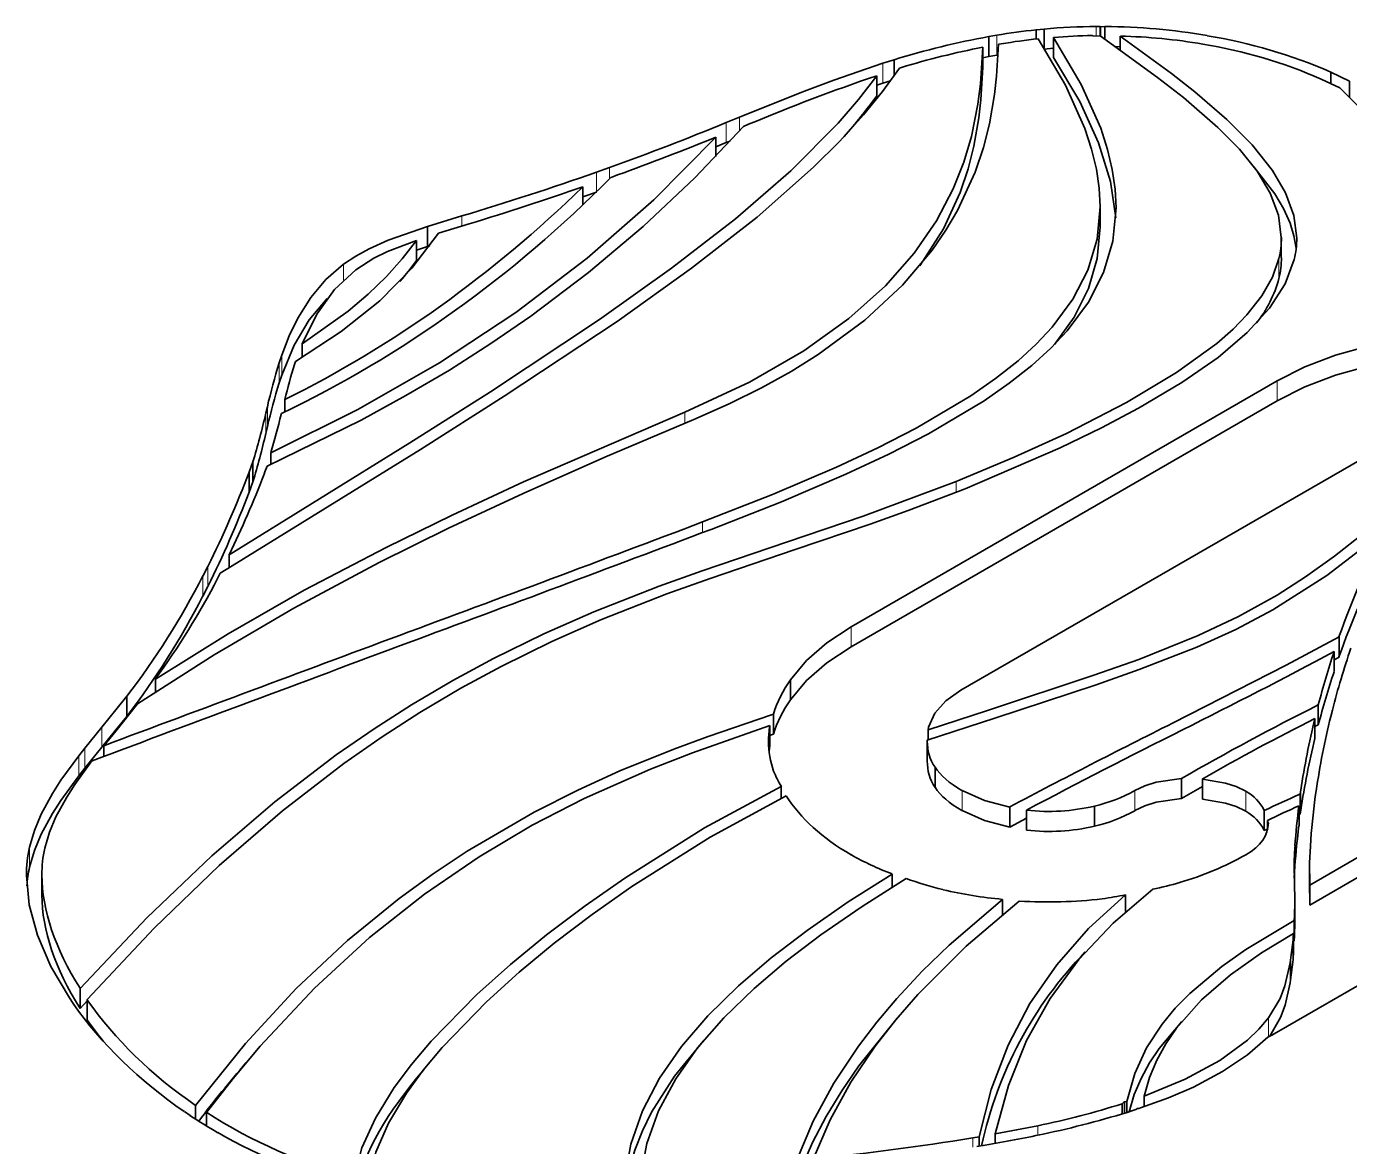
# Model space of a CAD drawing. Extents: x 317 to 941, y 143 to 776.
# Drawn here: x 758.74 to 774.9, y 745.17 to 758.86 of the extents above; entities that cross this region are included whole.
import ezdxf

# ---------------------------------------------------------------- set-up
doc = ezdxf.new("R2010")
doc.units = 0

msp = doc.modelspace()

# ---------------------------------------------------------------- linework, layer by layer
at = {"color": 7, "lineweight": 35, "ltscale": 0.002431}
for p, q in [((770.594, 758.754), (770.498, 758.738)), ((770.594, 758.509), (770.498, 758.493))]:
    msp.add_line(p, q, dxfattribs=at)
at = {"color": 7, "lineweight": 35, "ltscale": 0.006123}
for p, q in [((770.498, 758.738), (770.498, 758.493)), ((771.288, 758.726), (771.288, 758.481)), ((770.424, 758.607), (770.424, 758.362)), ((769.126, 758.258), (769.126, 758.013)), ((771.856, 756.658), (771.856, 756.413)), ((763.636, 756.417), (763.636, 756.172)), ((763.502, 756.247), (763.502, 756.002)), ((774.07, 756.28), (774.07, 756.035)), ((761.503, 753.542), (761.503, 753.297)), ((761.457, 753.414), (761.457, 753.169)), ((774.775, 751.4), (774.775, 751.155)), ((774.715, 751.221), (774.715, 750.976)), ((774.522, 750.57), (774.522, 750.325)), ((767.821, 750.316), (767.821, 750.071)), ((769.744, 750.128), (769.744, 749.883)), ((773.105, 749.664), (773.105, 749.419)), ((771.786, 749.333), (771.786, 749.088)), ((774.286, 749.335), (774.286, 749.09)), ((774.301, 749.481), (774.301, 749.236)), ((770.753, 749.322), (770.753, 749.077)), ((770.958, 749.284), (770.958, 749.04)), ((773.862, 749.278), (773.862, 749.034)), ((774.414, 748.606), (774.414, 748.361)), ((758.926, 748.491), (758.926, 748.246)), ((774.417, 748.38), (774.417, 748.136)), ((774.418, 748.368), (774.418, 748.123)), ((774.233, 748.163), (774.233, 747.918)), ((774.228, 747.933), (774.228, 747.688)), ((774.216, 747.733), (774.216, 747.488)), ((774.219, 747.775), (774.219, 747.53)), ((759.392, 747.106), (759.392, 746.861)), ((759.477, 746.969), (759.477, 746.724))]:
    msp.add_line(p, q, dxfattribs=at)
at = {"color": 7, "lineweight": 13, "ltscale": 0.006123}
for p, q in [((770.594, 758.754), (770.594, 758.509)), ((767.288, 757.686), (767.288, 757.441)), ((765.7, 757.08), (765.7, 756.835)), ((774.04, 756.027), (774.04, 755.782)), ((761.857, 754.843), (761.857, 754.598)), ((761.826, 754.751), (761.826, 754.506)), ((774.02, 754.532), (774.02, 754.287)), ((761.661, 754.133), (761.661, 753.888)), ((760.952, 752.263), (760.952, 752.018)), ((760.892, 752.145), (760.892, 751.9)), ((759.658, 750.297), (759.658, 750.052)), ((759.378, 749.947), (759.378, 749.702)), ((770.169, 749.523), (770.169, 749.278)), ((772.28, 749.523), (772.28, 749.278)), ((773.637, 749.515), (773.637, 749.27)), ((774.308, 749.529), (774.308, 749.284)), ((774.237, 748.849), (774.237, 748.604)), ((758.774, 748.832), (758.774, 748.587)), ((774.23, 747.989), (774.23, 747.744)), ((774.178, 747.418), (774.178, 747.173)), ((774.187, 747.483), (774.187, 747.239)), ((759.484, 746.959), (759.484, 746.714))]:
    msp.add_line(p, q, dxfattribs=at)
at = {"color": 7, "lineweight": 35, "ltscale": 0.002445}
msp.add_line((771.171, 758.829), (771.074, 758.819), dxfattribs=at)
at = {"color": 7, "lineweight": 35, "ltscale": 0.002766}
msp.add_line((771.074, 758.819), (771.074, 758.709), dxfattribs=at)
at = {"color": 7, "lineweight": 35, "ltscale": 0.005756}
msp.add_line((771.171, 758.829), (771.171, 758.598), dxfattribs=at)
at = {"color": 7, "lineweight": 35, "ltscale": 0.000335294}
msp.add_line((771.762, 758.751), (771.772, 758.743), dxfattribs=at)
at = {"color": 7, "lineweight": 35, "ltscale": 0.002064}
msp.add_line((771.772, 758.743), (771.855, 758.748), dxfattribs=at)
at = {"color": 7, "lineweight": 35, "ltscale": 0.001236}
msp.add_line((771.858, 758.861), (771.808, 758.86), dxfattribs=at)
at = {"color": 7, "lineweight": 13, "ltscale": 0.002884}
msp.add_line((771.808, 758.86), (771.808, 758.745), dxfattribs=at)
at = {"color": 7, "lineweight": 35, "ltscale": 0.000126795}
msp.add_line((771.862, 758.857), (771.858, 758.861), dxfattribs=at)
at = {"color": 7, "lineweight": 35, "ltscale": 0.002867}
msp.add_line((771.858, 758.861), (771.858, 758.746), dxfattribs=at)
at = {"color": 7, "lineweight": 35, "ltscale": 0.001312}
msp.add_line((771.914, 758.861), (771.862, 758.857), dxfattribs=at)
at = {"color": 7, "lineweight": 35, "ltscale": 0.002858}
msp.add_line((771.862, 758.857), (771.862, 758.743), dxfattribs=at)
at = {"color": 7, "lineweight": 35, "ltscale": 0.00387}
msp.add_line((771.914, 758.861), (771.914, 758.706), dxfattribs=at)
at = {"color": 7, "lineweight": 35, "ltscale": 0.004285}
msp.add_line((772.102, 758.744), (772.102, 758.572), dxfattribs=at)
at = {"color": 7, "lineweight": 35, "ltscale": 0.000809253}
msp.add_line((770.615, 758.644), (770.647, 758.65), dxfattribs=at)
at = {"color": 7, "lineweight": 35, "ltscale": 0.002929}
msp.add_line((771.288, 758.594), (771.171, 758.584), dxfattribs=at)
at = {"color": 7, "lineweight": 35, "ltscale": 0.001481}
msp.add_line((772.103, 758.612), (772.044, 758.614), dxfattribs=at)
at = {"color": 7, "lineweight": 35, "ltscale": 0.00362}
msp.add_line((769.339, 758.455), (769.201, 758.411), dxfattribs=at)
at = {"color": 7, "lineweight": 13, "ltscale": 0.006125}
for p, q in [((769.201, 758.411), (769.201, 758.166)), ((761.68, 754.213), (761.68, 753.968)), ((768.812, 751.525), (768.812, 751.28)), ((759.45, 750.04), (759.45, 749.795))]:
    msp.add_line(p, q, dxfattribs=at)
at = {"color": 7, "lineweight": 35, "ltscale": 0.004947}
msp.add_line((769.339, 758.455), (769.339, 758.257), dxfattribs=at)
at = {"color": 7, "lineweight": 35, "ltscale": 0.001861}
msp.add_line((770.498, 758.493), (770.424, 758.479), dxfattribs=at)
at = {"color": 7, "lineweight": 35, "ltscale": 0.000361981}
msp.add_line((770.608, 758.511), (770.594, 758.509), dxfattribs=at)
at = {"color": 7, "lineweight": 35, "ltscale": 0.000607146}
msp.add_line((769.405, 758.352), (769.428, 758.359), dxfattribs=at)
at = {"color": 7, "lineweight": 35, "ltscale": 0.006352}
msp.add_line((774.903, 758.193), (774.674, 758.302), dxfattribs=at)
at = {"color": 7, "lineweight": 35, "ltscale": 0.003513}
msp.add_line((774.674, 758.302), (774.674, 758.162), dxfattribs=at)
at = {"color": 7, "lineweight": 35, "ltscale": 0.001975}
msp.add_line((769.201, 758.166), (769.126, 758.142), dxfattribs=at)
at = {"color": 7, "lineweight": 35, "ltscale": 0.002476}
msp.add_line((769.296, 758.196), (769.201, 758.166), dxfattribs=at)
at = {"color": 7, "lineweight": 35, "ltscale": 0.006263}
msp.add_line((774.557, 758.217), (774.783, 758.11), dxfattribs=at)
at = {"color": 7, "lineweight": 35, "ltscale": 0.000345981}
msp.add_line((774.783, 758.11), (774.795, 758.103), dxfattribs=at)
at = {"color": 7, "lineweight": 35, "ltscale": 0.004942}
msp.add_line((774.903, 758.193), (774.903, 757.996), dxfattribs=at)
at = {"color": 7, "lineweight": 35, "ltscale": 0.004406}
msp.add_line((767.451, 757.753), (767.288, 757.686), dxfattribs=at)
at = {"color": 7, "lineweight": 13, "ltscale": 0.004175}
msp.add_line((767.451, 757.753), (767.451, 757.586), dxfattribs=at)
at = {"color": 7, "lineweight": 35, "ltscale": 0.001651}
for p, q in [((767.499, 757.639), (767.56, 757.665)), ((774.187, 747.483), (774.178, 747.418)), ((774.187, 747.239), (774.178, 747.173))]:
    msp.add_line(p, q, dxfattribs=at)
at = {"color": 7, "lineweight": 35, "ltscale": 0.005856}
msp.add_line((767.159, 757.506), (767.159, 757.272), dxfattribs=at)
at = {"color": 7, "lineweight": 35, "ltscale": 0.003481}
msp.add_line((767.288, 757.441), (767.159, 757.388), dxfattribs=at)
at = {"color": 7, "lineweight": 35, "ltscale": 0.001314}
msp.add_line((767.337, 757.461), (767.288, 757.441), dxfattribs=at)
at = {"color": 7, "lineweight": 35, "ltscale": 0.004272}
msp.add_line((765.86, 757.138), (765.7, 757.08), dxfattribs=at)
at = {"color": 7, "lineweight": 13, "ltscale": 0.003543}
msp.add_line((765.86, 757.138), (765.86, 756.996), dxfattribs=at)
at = {"color": 7, "lineweight": 35, "ltscale": 0.002091}
msp.add_line((765.881, 757.017), (765.96, 757.046), dxfattribs=at)
at = {"color": 7, "lineweight": 35, "ltscale": 0.005553}
msp.add_line((765.535, 756.902), (765.535, 756.68), dxfattribs=at)
at = {"color": 7, "lineweight": 35, "ltscale": 0.00436}
msp.add_line((765.7, 756.835), (765.535, 756.778), dxfattribs=at)
at = {"color": 7, "lineweight": 35, "ltscale": 0.011013}
msp.add_line((764.057, 756.545), (763.636, 756.417), dxfattribs=at)
at = {"color": 7, "lineweight": 35, "ltscale": 0.009695}
msp.add_line((763.773, 756.336), (764.145, 756.448), dxfattribs=at)
at = {"color": 7, "lineweight": 13, "ltscale": 0.003079}
msp.add_line((764.057, 756.545), (764.057, 756.422), dxfattribs=at)
at = {"color": 7, "lineweight": 35, "ltscale": 0.00352}
msp.add_line((763.636, 756.172), (763.502, 756.128), dxfattribs=at)
at = {"color": 7, "lineweight": 35, "ltscale": 0.000802238}
msp.add_line((763.666, 756.181), (763.636, 756.172), dxfattribs=at)
at = {"color": 7, "lineweight": 13, "ltscale": 0.004826}
msp.add_line((762.611, 755.954), (762.611, 755.761), dxfattribs=at)
at = {"color": 7, "lineweight": 35, "ltscale": 0.002424}
for p, q in [((761.857, 754.843), (761.826, 754.751)), ((761.857, 754.598), (761.826, 754.506))]:
    msp.add_line(p, q, dxfattribs=at)
at = {"color": 7, "lineweight": 35, "ltscale": 0.004178}
msp.add_line((762.107, 754.984), (762.107, 754.817), dxfattribs=at)
at = {"color": 7, "lineweight": 35, "ltscale": 0.000921623}
msp.add_line((762.011, 754.731), (762.023, 754.766), dxfattribs=at)
at = {"color": 7, "lineweight": 35, "ltscale": 0.150358}
msp.add_line((774.02, 754.532), (768.812, 751.525), dxfattribs=at)
at = {"color": 7, "lineweight": 35, "ltscale": 0.002046}
msp.add_line((761.68, 754.213), (761.661, 754.133), dxfattribs=at)
at = {"color": 7, "lineweight": 35, "ltscale": 0.003745}
msp.add_line((761.894, 754.3), (761.894, 754.151), dxfattribs=at)
at = {"color": 7, "lineweight": 35, "ltscale": 0.150359}
for p, q in [((774.02, 754.287), (768.812, 751.28)), ((770.155, 750.749), (775.364, 753.756))]:
    msp.add_line(p, q, dxfattribs=at)
at = {"color": 7, "lineweight": 35, "ltscale": 0.000287554}
msp.add_line((761.848, 754.118), (761.85, 754.13), dxfattribs=at)
at = {"color": 7, "lineweight": 13, "ltscale": 0.003342}
msp.add_line((766.782, 754.146), (766.782, 754.013), dxfattribs=at)
at = {"color": 7, "lineweight": 35, "ltscale": 0.002044}
msp.add_line((761.68, 753.968), (761.661, 753.888), dxfattribs=at)
at = {"color": 7, "lineweight": 35, "ltscale": 0.003389}
for p, q in [((761.503, 753.542), (761.457, 753.414)), ((761.503, 753.297), (761.457, 753.169)), ((772.183, 745.725), (772.183, 745.59))]:
    msp.add_line(p, q, dxfattribs=at)
at = {"color": 7, "lineweight": 35, "ltscale": 0.003554}
msp.add_line((761.722, 753.652), (761.722, 753.51), dxfattribs=at)
at = {"color": 7, "lineweight": 35, "ltscale": 0.000801123}
msp.add_line((761.641, 753.389), (761.651, 753.42), dxfattribs=at)
at = {"color": 7, "lineweight": 35, "ltscale": 0.001839}
msp.add_line((761.651, 753.42), (761.676, 753.489), dxfattribs=at)
at = {"color": 7, "lineweight": 13, "ltscale": 0.003307}
msp.add_line((770.098, 753.301), (770.098, 753.168), dxfattribs=at)
at = {"color": 7, "lineweight": 13, "ltscale": 0.003238}
msp.add_line((766.999, 752.805), (766.999, 752.675), dxfattribs=at)
at = {"color": 7, "lineweight": 35, "ltscale": 0.003969}
msp.add_line((761.213, 752.404), (761.213, 752.245), dxfattribs=at)
at = {"color": 7, "lineweight": 35, "ltscale": 0.003296}
for p, q in [((760.952, 752.263), (760.892, 752.145)), ((760.952, 752.018), (760.892, 751.9))]:
    msp.add_line(p, q, dxfattribs=at)
at = {"color": 7, "lineweight": 35, "ltscale": 0.004241}
msp.add_line((761.105, 752.179), (761.25, 752.268), dxfattribs=at)
at = {"color": 7, "lineweight": 35, "ltscale": 0.001801}
msp.add_line((761.073, 752.115), (761.105, 752.179), dxfattribs=at)
at = {"color": 7, "lineweight": 35, "ltscale": 0.001702}
msp.add_line((774.775, 751.155), (774.715, 751.122), dxfattribs=at)
at = {"color": 7, "lineweight": 35, "ltscale": 0.003995}
msp.add_line((760.312, 750.885), (760.312, 750.725), dxfattribs=at)
at = {"color": 7, "lineweight": 35, "ltscale": 0.006125}
for p, q in [((768.072, 750.876), (768.072, 750.631)), ((759.962, 750.675), (759.962, 750.43)), ((767.863, 750.456), (767.863, 750.211)), ((774.481, 750.404), (774.481, 750.159)), ((769.84, 749.808), (769.84, 749.563)), ((772.849, 749.67), (772.849, 749.425))]:
    msp.add_line(p, q, dxfattribs=at)
at = {"color": 7, "lineweight": 35, "ltscale": 0.005285}
msp.add_line((759.962, 750.675), (759.83, 750.509), dxfattribs=at)
at = {"color": 7, "lineweight": 35, "ltscale": 0.006838}
for p, q in [((759.83, 750.509), (759.658, 750.297)), ((759.83, 750.264), (759.658, 750.052))]:
    msp.add_line(p, q, dxfattribs=at)
at = {"color": 7, "lineweight": 35, "ltscale": 0.006868}
msp.add_line((759.828, 750.25), (760.001, 750.464), dxfattribs=at)
at = {"color": 7, "lineweight": 35, "ltscale": 0.003773}
msp.add_line((760.001, 750.464), (760.095, 750.582), dxfattribs=at)
at = {"color": 7, "lineweight": 35, "ltscale": 0.019027}
msp.add_line((770.479, 750.503), (769.755, 750.267), dxfattribs=at)
at = {"color": 7, "lineweight": 35, "ltscale": 0.002011}
msp.add_line((774.674, 750.428), (774.694, 750.506), dxfattribs=at)
at = {"color": 7, "lineweight": 35, "ltscale": 0.005284}
msp.add_line((759.962, 750.43), (759.83, 750.264), dxfattribs=at)
at = {"color": 7, "lineweight": 35, "ltscale": 0.000579515}
msp.add_line((767.863, 750.456), (767.841, 750.449), dxfattribs=at)
at = {"color": 7, "lineweight": 35, "ltscale": 0.021727}
msp.add_line((769.744, 750.139), (770.571, 750.408), dxfattribs=at)
at = {"color": 7, "lineweight": 35, "ltscale": 0.001151}
msp.add_line((774.522, 750.325), (774.481, 750.304), dxfattribs=at)
at = {"color": 7, "lineweight": 35, "ltscale": 0.008273}
msp.add_line((759.658, 750.297), (759.45, 750.04), dxfattribs=at)
at = {"color": 7, "lineweight": 35, "ltscale": 0.005788}
msp.add_line((759.683, 750.071), (759.828, 750.25), dxfattribs=at)
at = {"color": 7, "lineweight": 35, "ltscale": 0.000541401}
msp.add_line((767.841, 750.204), (767.821, 750.197), dxfattribs=at)
at = {"color": 7, "lineweight": 35, "ltscale": 0.00057903}
msp.add_line((767.863, 750.211), (767.841, 750.204), dxfattribs=at)
at = {"color": 7, "lineweight": 35, "ltscale": 0.000256366}
msp.add_line((769.744, 750.128), (769.744, 750.139), dxfattribs=at)
at = {"color": 7, "lineweight": 35, "ltscale": 0.000779188}
msp.add_line((769.755, 750.267), (769.757, 750.298), dxfattribs=at)
at = {"color": 7, "lineweight": 35, "ltscale": 0.003131}
msp.add_line((769.755, 750.267), (769.755, 750.142), dxfattribs=at)
at = {"color": 7, "lineweight": 35, "ltscale": 0.002932}
msp.add_line((759.45, 750.04), (759.378, 749.947), dxfattribs=at)
at = {"color": 7, "lineweight": 35, "ltscale": 0.008274}
msp.add_line((759.658, 750.052), (759.45, 749.795), dxfattribs=at)
at = {"color": 7, "lineweight": 35, "ltscale": 0.003227}
msp.add_line((759.683, 750.071), (759.683, 749.942), dxfattribs=at)
at = {"color": 7, "lineweight": 35, "ltscale": 0.001701}
msp.add_line((767.821, 750.071), (767.811, 750.003), dxfattribs=at)
at = {"color": 7, "lineweight": 35, "ltscale": 0.002931}
msp.add_line((759.45, 749.795), (759.378, 749.702), dxfattribs=at)
at = {"color": 7, "lineweight": 35, "ltscale": 0.003542}
msp.add_line((767.96, 749.572), (767.96, 749.43), dxfattribs=at)
at = {"color": 7, "lineweight": 35, "ltscale": 0.007355}
msp.add_line((773.105, 749.571), (772.849, 749.425), dxfattribs=at)
at = {"color": 7, "lineweight": 35, "ltscale": 0.001217}
for p, q in [((774.308, 749.529), (774.301, 749.481)), ((774.308, 749.284), (774.301, 749.236))]:
    msp.add_line(p, q, dxfattribs=at)
at = {"color": 7, "lineweight": 35, "ltscale": 0.001762}
msp.add_line((774.485, 749.451), (774.495, 749.52), dxfattribs=at)
at = {"color": 7, "lineweight": 35, "ltscale": 0.00583}
msp.add_line((770.958, 749.187), (770.753, 749.077), dxfattribs=at)
at = {"color": 7, "lineweight": 35, "ltscale": 0.000441802}
msp.add_line((774.301, 749.236), (774.285, 749.229), dxfattribs=at)
at = {"color": 7, "lineweight": 35, "ltscale": 0.001351}
msp.add_line((773.91, 749.057), (773.862, 749.034), dxfattribs=at)
at = {"color": 7, "lineweight": 35, "ltscale": 0.002884}
msp.add_line((773.901, 749.158), (773.901, 749.042), dxfattribs=at)
at = {"color": 7, "lineweight": 35, "ltscale": 0.036853}
for p, q in [((775.694, 749.105), (774.418, 748.368)), ((775.694, 748.86), (774.418, 748.123))]:
    msp.add_line(p, q, dxfattribs=at)
at = {"color": 7, "lineweight": 35, "ltscale": 0.005164}
msp.add_line((774.415, 748.638), (774.425, 748.844), dxfattribs=at)
at = {"color": 7, "lineweight": 35, "ltscale": 0.000431848}
msp.add_line((774.227, 748.64), (774.226, 748.622), dxfattribs=at)
at = {"color": 7, "lineweight": 35, "ltscale": 0.00052643}
msp.add_line((774.226, 748.622), (774.226, 748.601), dxfattribs=at)
at = {"color": 7, "lineweight": 35, "ltscale": 0.000794983}
msp.add_line((774.226, 748.622), (774.226, 748.59), dxfattribs=at)
at = {"color": 7, "lineweight": 35, "ltscale": 0.004729}
msp.add_line((774.226, 748.601), (774.229, 748.412), dxfattribs=at)
at = {"color": 7, "lineweight": 35, "ltscale": 0.001668}
msp.add_line((774.227, 748.64), (774.227, 748.573), dxfattribs=at)
at = {"color": 7, "lineweight": 35, "ltscale": 0.00383}
msp.add_line((774.237, 748.604), (774.228, 748.451), dxfattribs=at)
at = {"color": 7, "lineweight": 35, "ltscale": 0.000451725}
msp.add_line((774.414, 748.62), (774.415, 748.638), dxfattribs=at)
at = {"color": 7, "lineweight": 35, "ltscale": 0.000344849}
msp.add_line((774.414, 748.606), (774.414, 748.62), dxfattribs=at)
at = {"color": 7, "lineweight": 35, "ltscale": 0.004821}
msp.add_line((774.417, 748.413), (774.414, 748.606), dxfattribs=at)
at = {"color": 7, "lineweight": 35, "ltscale": 0.004005}
msp.add_line((769.313, 748.503), (769.313, 748.343), dxfattribs=at)
at = {"color": 7, "lineweight": 35, "ltscale": 0.006228}
msp.add_line((774.229, 748.412), (774.233, 748.163), dxfattribs=at)
at = {"color": 7, "lineweight": 35, "ltscale": 0.004822}
msp.add_line((774.417, 748.168), (774.414, 748.361), dxfattribs=at)
at = {"color": 7, "lineweight": 13, "ltscale": 0.000759888}
msp.add_line((774.417, 748.413), (774.417, 748.383), dxfattribs=at)
at = {"color": 7, "lineweight": 35, "ltscale": 0.000251775}
msp.add_line((774.417, 748.403), (774.417, 748.413), dxfattribs=at)
at = {"color": 7, "lineweight": 35, "ltscale": 0.000572207}
msp.add_line((774.417, 748.38), (774.417, 748.403), dxfattribs=at)
at = {"color": 7, "lineweight": 35, "ltscale": 0.000309768}
for p, q in [((774.418, 748.368), (774.417, 748.38)), ((774.418, 748.123), (774.417, 748.136))]:
    msp.add_line(p, q, dxfattribs=at)
at = {"color": 7, "lineweight": 35, "ltscale": 0.005135}
msp.add_line((772.167, 748.249), (772.167, 748.044), dxfattribs=at)
at = {"color": 7, "lineweight": 35, "ltscale": 0.087765}
msp.add_line((774.011, 746.566), (777.051, 748.322), dxfattribs=at)
at = {"color": 7, "lineweight": 35, "ltscale": 0.00468}
msp.add_line((770.662, 748.193), (770.662, 748.006), dxfattribs=at)
at = {"color": 7, "lineweight": 35, "ltscale": 0.004348}
for p, q in [((774.233, 748.163), (774.23, 747.989)), ((774.233, 747.918), (774.23, 747.744))]:
    msp.add_line(p, q, dxfattribs=at)
at = {"color": 7, "lineweight": 35, "ltscale": 0.001397}
for p, q in [((774.23, 747.989), (774.228, 747.933)), ((774.23, 747.744), (774.228, 747.688))]:
    msp.add_line(p, q, dxfattribs=at)
at = {"color": 7, "lineweight": 35, "ltscale": 0.001049}
for p, q in [((774.219, 747.775), (774.216, 747.733)), ((774.219, 747.53), (774.216, 747.488))]:
    msp.add_line(p, q, dxfattribs=at)
at = {"color": 7, "lineweight": 35, "ltscale": 0.000259512}
msp.add_line((774.228, 747.688), (774.219, 747.683), dxfattribs=at)
at = {"color": 7, "lineweight": 35, "ltscale": 0.002075}
msp.add_line((759.261, 746.988), (759.308, 746.919), dxfattribs=at)
at = {"color": 7, "lineweight": 35, "ltscale": 0.003174}
msp.add_line((759.477, 746.955), (759.392, 746.861), dxfattribs=at)
at = {"color": 7, "lineweight": 35, "ltscale": 0.000278906}
for p, q in [((759.484, 746.959), (759.477, 746.969)), ((759.484, 746.714), (759.477, 746.724))]:
    msp.add_line(p, q, dxfattribs=at)
at = {"color": 7, "lineweight": 13, "ltscale": 0.005783}
msp.add_line((773.915, 746.747), (773.915, 746.515), dxfattribs=at)
at = {"color": 7, "lineweight": 35, "ltscale": 0.001755}
msp.add_line((773.906, 746.511), (773.969, 746.542), dxfattribs=at)
at = {"color": 7, "lineweight": 35, "ltscale": 0.000190784}
msp.add_line((773.969, 746.542), (773.976, 746.546), dxfattribs=at)
at = {"color": 7, "lineweight": 35, "ltscale": 0.001013}
msp.add_line((773.976, 746.546), (774.011, 746.566), dxfattribs=at)
at = {"color": 7, "lineweight": 35, "ltscale": 0.003285}
msp.add_line((772.392, 745.79), (772.392, 745.659), dxfattribs=at)
at = {"color": 7, "lineweight": 35, "ltscale": 0.004176}
msp.add_line((760.801, 745.676), (760.801, 745.509), dxfattribs=at)
at = {"color": 7, "lineweight": 35, "ltscale": 0.003098}
msp.add_line((772.127, 745.696), (772.127, 745.572), dxfattribs=at)
at = {"color": 7, "lineweight": 35, "ltscale": 0.000723944}
msp.add_line((772.183, 745.725), (772.155, 745.719), dxfattribs=at)
at = {"color": 7, "lineweight": 35, "ltscale": 0.003458}
msp.add_line((772.155, 745.719), (772.155, 745.581), dxfattribs=at)
at = {"color": 7, "lineweight": 35, "ltscale": 0.0013}
msp.add_line((772.254, 745.612), (772.303, 745.628), dxfattribs=at)
at = {"color": 7, "lineweight": 35, "ltscale": 0.000604371}
msp.add_line((772.303, 745.637), (772.327, 745.637), dxfattribs=at)
at = {"color": 7, "lineweight": 35, "ltscale": 0.000218334}
msp.add_line((772.303, 745.628), (772.303, 745.637), dxfattribs=at)
at = {"color": 7, "lineweight": 35, "ltscale": 0.000221252}
msp.add_line((772.303, 745.637), (772.303, 745.628), dxfattribs=at)
at = {"color": 7, "lineweight": 35, "ltscale": 0.000621033}
msp.add_line((772.327, 745.637), (772.351, 745.645), dxfattribs=at)
at = {"color": 7, "lineweight": 35, "ltscale": 0.002086}
msp.add_line((760.666, 745.599), (760.735, 745.553), dxfattribs=at)
at = {"color": 7, "lineweight": 35, "ltscale": 0.004109}
msp.add_line((760.938, 745.587), (760.938, 745.423), dxfattribs=at)
at = {"color": 7, "lineweight": 35, "ltscale": 0.00196}
msp.add_line((770.376, 745.29), (770.299, 745.278), dxfattribs=at)
at = {"color": 7, "lineweight": 35, "ltscale": 0.002832}
msp.add_line((770.376, 745.29), (770.376, 745.177), dxfattribs=at)
at = {"color": 7, "lineweight": 35, "ltscale": 0.002911}
msp.add_line((770.575, 745.328), (770.575, 745.212), dxfattribs=at)
at = {"color": 7, "lineweight": 13, "ltscale": 0.002901}
msp.add_line((771.093, 745.427), (771.093, 745.311), dxfattribs=at)
at = {"color": 7, "lineweight": 13, "ltscale": 0.002832}
msp.add_line((770.299, 745.278), (770.299, 745.164), dxfattribs=at)
at = {"color": 7, "lineweight": 35, "ltscale": 0.002559}
msp.add_line((770.351, 745.173), (770.452, 745.19), dxfattribs=at)
at = {"color": 7, "lineweight": 35}
for points in [[(771.098, 758.711), (771.434, 758.144), (771.67, 757.615), (771.752, 757.362), (771.811, 757.117), (771.845, 756.884), (771.856, 756.658)], [(772.05, 756.645), (772.039, 756.874), (772.004, 757.112), (771.946, 757.359), (771.863, 757.616), (771.626, 758.152), (771.288, 758.726)], [(771.855, 758.748), (772.557, 758.238), (772.874, 757.992), (773.293, 757.628), (773.558, 757.36), (773.774, 757.092), (773.935, 756.824), (774.036, 756.554), (774.07, 756.28)], [(774.258, 756.273), (774.223, 756.552), (774.123, 756.828), (773.963, 757.101), (773.715, 757.413), (773.405, 757.724), (773.015, 758.06), (772.728, 758.286), (772.102, 758.744)], [(770.424, 758.607), (770.393, 758.16), (770.362, 757.912), (770.283, 757.515), (770.19, 757.201), (770.062, 756.876), (769.857, 756.486), (769.585, 756.09), (769.234, 755.692), (768.786, 755.29), (768.235, 754.895), (767.571, 754.512), (766.782, 754.146)], [(766.892, 754.058), (767.322, 754.248), (767.718, 754.444), (768.08, 754.645), (768.41, 754.85), (768.981, 755.27), (769.442, 755.698), (769.805, 756.128), (769.972, 756.371), (770.114, 756.612), (770.33, 757.082), (770.43, 757.383), (770.503, 757.671), (770.565, 758.031), (770.589, 758.253), (770.615, 758.644)], [(769.201, 758.411), (768.602, 758.206), (768.21, 758.058), (767.451, 757.753)], [(772.047, 756.523), (771.983, 756.967), (771.837, 757.44), (771.606, 757.944), (771.288, 758.481)], [(769.126, 758.258), (768.903, 757.968), (768.654, 757.678), (768.078, 757.098), (767.4, 756.51), (766.62, 755.906), (765.738, 755.28), (764.406, 754.397), (763.42, 753.771), (761.213, 752.404)], [(761.25, 752.268), (763.55, 753.691), (764.575, 754.341), (765.954, 755.256), (766.863, 755.905), (767.664, 756.53), (768.355, 757.141), (768.676, 757.461), (768.966, 757.781), (769.198, 758.066), (769.405, 758.352)], [(770.424, 758.362), (770.398, 757.964), (770.373, 757.746), (770.312, 757.396), (770.242, 757.119), (770.145, 756.833), (769.941, 756.389), (769.652, 755.934)], [(774.795, 758.103), (775.329, 757.559), (775.545, 757.308), (775.68, 757.123), (775.789, 756.939), (775.899, 756.658), (775.938, 756.365)], [(761.676, 753.489), (762.826, 754.049), (763.374, 754.349), (763.904, 754.662), (764.411, 754.985), (764.901, 755.321), (765.606, 755.852), (766.273, 756.416), (766.904, 757.011), (767.499, 757.639)], [(767.159, 757.506), (766.401, 756.742), (765.587, 756.03), (764.715, 755.366), (763.782, 754.75), (762.785, 754.179), (761.722, 753.652)], [(774.251, 756.15), (774.224, 756.304), (774.177, 756.456), (774.096, 756.637), (773.99, 756.817), (773.735, 757.145)], [(771.856, 756.658), (771.818, 756.26), (771.707, 755.884), (771.524, 755.527), (771.271, 755.187), (771.075, 754.978), (770.853, 754.775), (770.579, 754.558), (770.274, 754.346), (769.607, 753.951), (769.14, 753.711), (768.633, 753.474), (767.852, 753.14), (766.999, 752.805)], [(767.102, 752.715), (767.962, 753.052), (768.75, 753.388), (769.275, 753.634), (769.759, 753.883), (770.438, 754.285), (770.746, 754.5), (771.023, 754.719), (771.253, 754.928), (771.454, 755.143), (771.712, 755.49), (771.898, 755.854), (772.012, 756.238), (772.05, 756.645)], [(762.023, 754.766), (762.584, 755.131), (763.055, 755.507), (763.447, 755.905), (763.773, 756.336)], [(763.636, 756.417), (763.156, 756.248), (762.923, 756.143), (762.76, 756.054), (762.611, 755.954)], [(771.856, 756.413), (771.82, 756.025), (771.714, 755.657), (771.54, 755.308), (771.3, 754.975)], [(763.502, 756.247), (763.327, 756.021), (763.134, 755.805), (762.912, 755.589), (762.666, 755.381), (762.107, 754.984)], [(762.76, 755.888), (762.983, 756.028), (763.149, 756.109), (763.502, 756.247)], [(774.04, 756.027), (773.961, 755.798), (773.831, 755.569), (773.65, 755.338), (773.48, 755.163), (773.28, 754.987), (772.791, 754.63), (772.179, 754.264), (771.443, 753.888), (770.807, 753.598), (770.098, 753.301)], [(770.206, 753.212), (771.368, 753.713), (771.872, 753.956), (772.326, 754.195), (772.855, 754.508), (773.297, 754.816), (773.653, 755.119), (773.926, 755.419), (774.117, 755.716), (774.227, 756.012)], [(762.611, 755.954), (762.396, 755.767), (762.211, 755.548), (762.052, 755.295), (761.948, 755.08), (761.857, 754.843)], [(762.107, 754.984), (762.283, 755.345), (762.499, 755.645), (762.76, 755.888)], [(762.41, 755.535), (762.19, 755.274), (762.007, 754.964), (761.857, 754.598)], [(775.144, 754.959), (774.733, 754.845), (774.358, 754.703), (774.02, 754.532)], [(775.144, 754.714), (774.733, 754.6), (774.358, 754.458), (774.02, 754.287)], [(760.095, 750.582), (761.03, 751.181), (762.003, 751.751), (763.047, 752.309), (763.892, 752.728), (764.807, 753.155), (765.802, 753.596), (766.892, 754.058)], [(766.782, 754.146), (764.811, 753.294), (763.94, 752.89), (763.131, 752.495), (762.132, 751.97), (761.201, 751.438), (760.312, 750.885)], [(770.098, 753.301), (768.961, 752.877), (768.035, 752.564)], [(768.13, 752.47), (769.047, 752.78), (769.511, 752.945), (770.206, 753.212)], [(775.469, 753), (775.084, 752.673), (774.719, 752.387), (774.366, 752.135), (774.018, 751.912), (773.548, 751.649), (773.054, 751.416), (772.327, 751.126), (771.78, 750.932), (770.479, 750.503)], [(768.035, 752.564), (766.994, 752.21), (766.468, 752.02), (765.669, 751.706), (765.06, 751.439), (764.443, 751.137), (763.945, 750.869), (763.44, 750.571), (762.985, 750.279), (762.522, 749.96), (761.771, 749.386), (761, 748.725), (760.208, 747.969), (759.392, 747.106)], [(770.571, 750.408), (771.808, 750.816), (772.334, 751.001), (773.037, 751.276), (773.514, 751.493), (773.965, 751.731), (774.626, 752.151), (775.312, 752.678)], [(759.477, 746.969), (760.296, 747.842), (761.091, 748.608), (761.864, 749.275), (762.616, 749.854), (763.083, 750.18), (763.542, 750.476), (764.044, 750.773), (764.538, 751.041), (765.156, 751.344), (765.764, 751.612), (766.563, 751.926), (767.089, 752.116), (768.13, 752.47)], [(768.812, 751.525), (768.516, 751.33), (768.269, 751.113), (768.072, 750.876)], [(768.812, 751.28), (768.516, 751.085), (768.269, 750.868), (768.072, 750.631)], [(774.775, 751.4), (774.128, 751.054), (772.739, 750.347)], [(769.757, 750.298), (769.838, 750.468), (769.971, 750.618), (770.155, 750.749)], [(767.841, 750.449), (767.067, 750.182), (766.649, 750.028), (765.989, 749.762), (765.472, 749.528), (764.941, 749.26), (764.123, 748.784), (763.708, 748.507), (763.29, 748.203), (762.66, 747.69), (762.033, 747.102), (761.412, 746.433), (760.801, 745.676)], [(760.938, 745.587), (761.263, 746.006), (761.591, 746.399), (762.256, 747.109), (762.928, 747.726), (763.6, 748.258), (764.268, 748.714), (764.917, 749.098), (765.55, 749.424), (766.362, 749.784), (766.875, 749.984), (767.821, 750.316)], [(759.378, 749.947), (759.158, 749.648), (759.055, 749.487), (758.916, 749.234), (758.833, 749.036), (758.774, 748.832)], [(758.96, 748.819), (759.017, 749.013), (759.096, 749.202), (759.228, 749.444), (759.327, 749.598), (759.537, 749.887)], [(759.378, 749.702), (759.158, 749.403), (759.055, 749.242), (758.916, 748.989), (758.833, 748.791), (758.774, 748.587)], [(772.849, 749.67), (772.542, 749.626), (772.404, 749.582), (772.28, 749.523)], [(773.637, 749.515), (773.517, 749.573), (773.388, 749.615), (773.105, 749.664)], [(767.96, 749.572), (767.021, 749.066), (766.048, 748.454), (765.562, 748.114), (765.09, 747.758), (764.651, 747.398), (764.239, 747.029), (763.682, 746.461), (763.442, 746.176), (763.231, 745.893), (763.001, 745.52), (762.836, 745.156), (762.744, 744.804)], [(770.753, 749.322), (770.444, 749.401), (770.169, 749.523)], [(762.924, 744.76), (763.007, 745.104), (763.162, 745.46), (763.382, 745.826), (763.585, 746.104), (763.818, 746.384), (764.359, 746.943), (764.758, 747.303), (765.186, 747.656), (765.651, 748.01), (766.132, 748.349), (767.09, 748.955), (768.019, 749.459)], [(772.849, 749.425), (772.542, 749.381), (772.404, 749.337), (772.28, 749.278)], [(773.637, 749.27), (773.517, 749.328), (773.388, 749.37), (773.105, 749.419)], [(770.753, 749.077), (770.444, 749.156), (770.169, 749.278)], [(773.911, 749.127), (773.91, 749.132), (773.906, 749.142), (773.901, 749.158)], [(758.737, 748.484), (758.77, 748.128), (758.87, 747.756), (759.034, 747.374), (759.261, 746.988)], [(769.313, 748.503), (768.779, 748.162), (768.276, 747.813), (767.838, 747.478), (767.437, 747.135), (767.064, 746.77), (766.741, 746.394), (766.473, 746.008), (766.264, 745.61), (766.12, 745.2), (766.046, 744.778)], [(766.239, 744.8), (766.316, 745.211), (766.461, 745.611), (766.67, 746), (766.938, 746.378), (767.259, 746.746), (767.628, 747.104), (768.019, 747.436), (768.444, 747.759), (768.949, 748.108), (769.484, 748.448)], [(772.167, 748.249), (771.714, 747.837), (771.325, 747.394), (770.998, 746.92), (770.731, 746.412), (770.524, 745.869), (770.376, 745.29)], [(770.575, 745.328), (770.735, 745.917), (770.957, 746.468), (771.244, 746.982), (771.596, 747.46), (772.015, 747.904), (772.5, 748.316)], [(770.662, 748.193), (770.013, 747.634), (769.683, 747.315), (769.373, 746.983), (769.129, 746.694), (768.902, 746.398), (768.604, 745.949), (768.351, 745.483), (768.147, 744.998)], [(768.349, 745.02), (768.556, 745.498), (768.811, 745.958), (769.109, 746.401), (769.359, 746.72), (769.629, 747.031), (770.22, 747.621), (770.868, 748.172)], [(774.228, 747.933), (773.635, 747.579), (773.343, 747.374), (772.952, 747.044), (772.774, 746.862), (772.613, 746.667), (772.424, 746.379), (772.278, 746.066), (772.183, 745.725)], [(772.392, 745.79), (772.458, 746.015), (772.547, 746.227), (772.658, 746.429), (772.789, 746.62), (773.095, 746.966), (773.448, 747.271), (773.829, 747.54), (774.219, 747.775)], [(774.178, 747.418), (774.114, 747.135), (774.054, 746.98), (773.915, 746.747)], [(774.178, 747.173), (774.116, 746.899), (774.061, 746.75), (773.931, 746.523)], [(773.915, 746.747), (773.797, 746.607), (773.658, 746.473), (773.319, 746.223), (772.897, 745.996), (772.392, 745.79)], [(769.377, 746.742), (768.907, 746.159), (768.698, 745.854), (768.509, 745.541), (768.343, 745.221), (768.2, 744.893)], [(772.853, 746.701), (772.576, 746.372), (772.458, 746.194), (772.357, 746.005), (772.273, 745.807), (772.209, 745.598)], [(767.004, 746.46), (766.654, 746.034), (766.375, 745.594), (766.263, 745.363), (766.172, 745.128), (766.106, 744.9), (766.062, 744.669)], [(772.351, 745.645), (772.69, 745.768), (772.995, 745.9), (773.353, 746.089), (773.655, 746.292), (773.906, 746.511)]]:
    msp.add_lwpolyline(points, dxfattribs=at)
for centre, radius, start, end in [((772.226, 749.163), 9.729, 100.2351, 107.262), ((771.898, 750.971), 7.892, 95.9983, 99.5186), ((771.889, 751.219), 7.533, 96.0223, 99.4919), ((771.869, 751.219), 7.642, 90.4522, 95.2376), ((771.913, 751.403), 7.35, 91.1807, 94.8795), ((771.854, 751.119), 7.742, 80.2515, 89.5524), ((771.885, 751.231), 7.516, 80.6073, 88.3389), ((772.168, 752.594), 6.234, 66.2961, 80.8), ((772.23, 749.219), 9.56, 100.8889, 107.0439), ((772.15, 752.728), 5.994, 66.3248, 80.7732), ((777.011, 735.127), 24.439, 108.8231, 112.7496), ((763.756, 761.912), 6.637, 318.5204, 324.0156), ((754.538, 788.793), 33.619, 289.6811, 292.2873), ((754.506, 788.625), 33.592, 289.936, 292.1266), ((753.76, 790.95), 35.913, 286.6625, 289.4189), ((753.626, 791.037), 36.153, 286.9153, 289.2331), ((772.983, 756.281), 1.088, 346.4835, 359.9341), ((773.138, 756.273), 1.12, 346.4928, 359.9603), ((760.283, 758.31), 3.961, 319.6162, 324.3554), ((772.983, 756.036), 1.088, 346.4835, 359.9341), ((772.608, 756.159), 1.481, 321.3085, 345.2523), ((768.835, 752.566), 7.342, 162.6864, 167.0406), ((768.406, 752.773), 6.688, 162.9759, 166.8007), ((768.835, 752.321), 7.342, 162.6864, 167.0406), ((754.703, 755.666), 7.124, 342.6498, 347.5756), ((752.913, 756.271), 9.19, 343.4473, 346.4573), ((754.703, 755.421), 7.124, 342.6498, 347.5756), ((749.449, 757.991), 12.851, 333.5295, 339.1368), ((749.279, 758.167), 13.253, 334.2241, 338.8696), ((749.449, 757.746), 12.851, 333.5295, 339.1368), ((539.701, 1354.78), 643.458, 290.333696, 290.685902), ((544.432, 1342.213), 630.151, 290.333122, 290.692889), ((786.255, 747.326), 12.182, 153.94, 160.4642), ((786.255, 747.082), 12.182, 153.94, 160.4642), ((752.526, 756.405), 9.388, 322.3834, 333.019), ((752.62, 756.499), 9.522, 323.8756, 332.5828), ((752.526, 756.16), 9.388, 322.3834, 333.019), ((1253.107, -566.638), 1406.004, 110.383343, 110.551181), ((1265.903, -600.912), 1442.711, 110.388144, 110.541236), ((738.252, 819.679), 77.564, 296.50149, 298.04155), ((785.605, 747.632), 11.466, 161.7597, 165.1545), ((785.134, 747.812), 10.782, 161.3325, 165.5324), ((785.605, 747.387), 11.466, 161.7597, 165.1545), ((769.211, 750.05), 1.407, 144.0728, 163.2422), ((769.211, 749.805), 1.407, 144.0728, 163.2422), ((788.421, 722.705), 31.138, 116.5113, 120.0064), ((768.891, 750.126), 1.087, 169.9272, 179.9743), ((809.907, 675.729), 83.361, 116.47815, 118.0144), ((788.318, 723.03), 30.673, 116.8158, 119.7353), ((783.556, 748.16), 9.348, 166.1097, 171.5777), ((783.884, 748.143), 9.489, 166.0652, 171.6539), ((811.466, 672.828), 86.525, 116.49702, 117.9154), ((783.556, 747.915), 9.348, 166.1097, 171.5777), ((768.945, 750.131), 1.141, 180.2581, 198.9727), ((770.287, 750.114), 0.543, 178.5071, 214.4165), ((770.287, 749.869), 0.543, 178.5071, 214.4165), ((769.278, 750.357), 1.533, 202.9158, 210.7901), ((771.361, 751.187), 1.902, 282.923, 298.9087), ((773.384, 749.047), 0.531, 25.8297, 61.6013), ((771.233, 751.628), 2.36, 263.313, 283.5486), ((778.112, 740.676), 9.594, 113.4026, 116.2942), ((778.601, 739.488), 10.752, 113.6652, 115.9247), ((782.66, 748.249), 8.445, 172.6074, 175.9271), ((782.904, 748.314), 8.495, 172.3097, 176.4181), ((771.361, 750.942), 1.902, 282.923, 298.9087), ((773.384, 748.802), 0.531, 25.8297, 61.6013), ((771.233, 751.383), 2.36, 263.313, 283.5486), ((782.66, 748.004), 8.445, 172.6074, 175.9271), ((779.477, 748.469), 5.253, 175.8541, 178.1375), ((760.339, 748.49), 1.602, 167.6891, 180.2312), ((760.441, 748.498), 1.516, 167.7754, 180.24), ((770.585, 751.861), 3.59, 240.3945, 249.2525), ((771.79, 752.004), 3.751, 286.0529, 299.4861), ((760.289, 748.253), 1.551, 167.5644, 176.0381), ((771.033, 752.74), 4.562, 250.15, 256.077), ((771.328, 753.691), 5.501, 282.3104, 285.8262), ((771.15, 753.492), 5.321, 256.8113, 264.7477), ((771.216, 753.784), 5.623, 266.4518, 276.8075), ((771.091, 753.718), 5.574, 278.1552, 281.1272), ((767.534, 748.366), 6.712, 352.4423, 354.5875), ((775.173, 744.155), 4.876, 135.8676, 167.8395), ((767.534, 748.121), 6.712, 352.4423, 354.5875), ((763.064, 749.213), 4.366, 214.9159, 219.1651), ((771.981, 737.038), 13.979, 139.0811, 142.8336), ((768.86, 756.139), 10.943, 281.777, 287.3704), ((768.817, 756.497), 11.415, 281.8398, 287.5229), ((772.209, 745.625), 0.109, 119.883, 139.0114), ((764.155, 750.683), 6.166, 236.308, 240.0188), ((764.184, 750.593), 5.965, 237.0422, 256.0325), ((764.118, 750.611), 6.084, 239.9854, 256.9358), ((767.315, 763.6), 18.676, 279.6699, 281.8797), ((767.782, 761.432), 16.344, 279.8398, 281.6879), ((764.931, 778.539), 33.692, 275.8234, 279.1681)]:
    msp.add_arc(centre, radius, start, end, dxfattribs=at)
for centre, major_axis, ratio, start_param, end_param in [((752.698, 776.328), (7.466, -22.876), 0.754823, 0.100037, 0.368453), ((752.383, 777.796), (7.481, -24.307), 0.725044, 0.118457, 0.35585), ((826.031, 756.358), (56.258, 6.372), 0.081391, 3.181599, 3.251296), ((826.031, 756.113), (56.258, 6.372), 0.081391, 3.181599, 3.251296), ((1081.661, 882.082), (313.774, 132.371), 0.069829, 3.153516, 3.194406), ((680.278, 773.335), (93.622, -24.298), 0.060084, 6.222224, 6.298686), ((762.23, 747.234), (3.1, -1.996), 0.572995, 3.495177, 4.032874), ((762.23, 746.989), (3.1, -1.996), 0.572995, 3.495177, 4.032874), ((762.091, 747.357), (3.142, -1.946), 0.609225, 4.096143, 4.634749), ((762.164, 747.345), (3.027, -1.888), 0.600877, 4.093495, 4.635894), ((775.744, 748.823), (12.946, 4.891), 0.279608, 2.670484, 2.95743)]:
    msp.add_ellipse(centre, major_axis=major_axis, ratio=ratio, start_param=start_param, end_param=end_param, dxfattribs=at)

doc.saveas('drawing.dxf')
